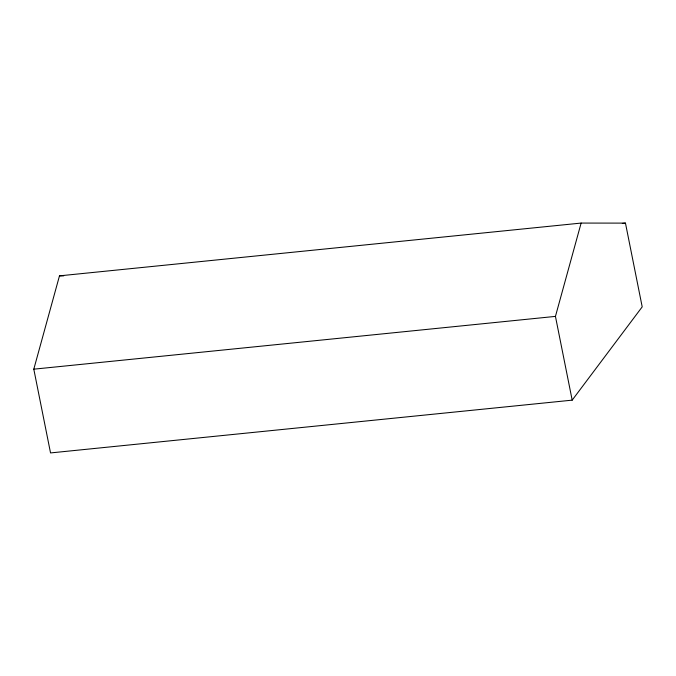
<?xml version="1.0" encoding="UTF-8"?>
<svg xmlns="http://www.w3.org/2000/svg" width="676" height="676" viewBox="0 0 676 676"><rect width="100%" height="100%" fill="white"/><g stroke="black" fill="none" stroke-linecap="round" stroke-linejoin="round"><path stroke-width="1.01" d="M33.8 369.172L59.48 275.85L581.123 223.072L625.461 223.114L642.2 306.87L572.183 400.15L50.539 452.928L33.8 369.172L555.444 316.393L581.123 223.072M622.317 223.435L625.461 223.114M59.48 275.85L63.705 275.859M555.444 316.393L572.183 400.15"/></g></svg>
